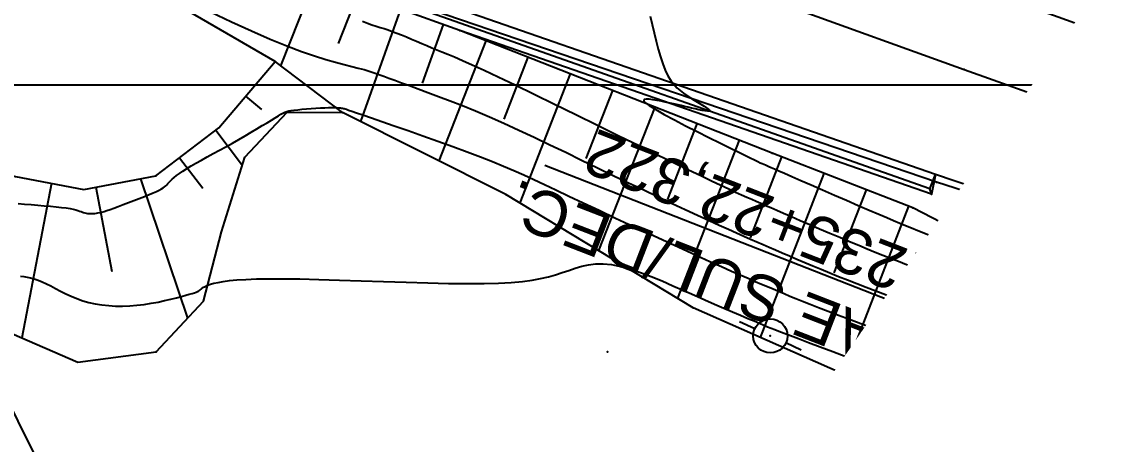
# Model space of a CAD drawing. Header units: metres. Extents: x 820373 to 834957, y 7564678 to 7566875.
# Drawn here: x 821752.02 to 821799.85, y 7564784.18 to 7564802.77 of the extents above; entities that cross this region are included whole.
import ezdxf
from ezdxf.enums import TextEntityAlignment as Align

# ---------------------------------------------------------------- set-up
doc = ezdxf.new("R2010")
doc.units = ezdxf.units.M
doc.linetypes.add('XREF_GEO$0$DASHDOT', pattern=[25.4, 12.7, -6.35, 0, -6.35])
for name, color, linetype in [('P-MALHA-IMPAR', 1, 'Continuous'), ('P-WIPEOUT1', 5, 'Continuous'), ('XREF_GEO$0$F-HZ-EIXO', 42, 'XREF_GEO$0$DASHDOT'), ('XREF_GEO$0$F-HZ-PTO-NOTAVEL', 42, 'Continuous'), ('XREF_TOP$0$T-DI-MURO', 23, 'Continuous'), ('XREF_TOP$0$T-EU-POSTE', 23, 'Continuous'), ('XREF_TOP$0$T-HD-VALETA_SARJETA', 132, 'Continuous'), ('XREF_TOP$0$T-HG-BARRANCO', 23, 'Continuous'), ('XREF_TOP$0$T-HG-CRISTA', 23, 'Continuous'), ('XREF_TOP$0$T-HG-PÉ', 23, 'Continuous'), ('XREF_TOP$0$T-HM-COTA', 252, 'Continuous'), ('XREF_TOP$0$T-HM-CURVA_INTERMEDIÁRIA', 252, 'Continuous'), ('XREF_TOP$0$T-HM-CURVA_MESTRA', 23, 'Continuous'), ('XREF_TOP$0$T-OA-DEFENSA', 31, 'Continuous'), ('XREF_TOP$0$T-SI-FAIXA', 23, 'Continuous'), ('XREF_TOP$0$T-SV-CALÇAMENTO', 23, 'Continuous'), ('XREF_TOP$0$T-SV-GUARD_RAIL', 23, 'Continuous'), ('XREF_TOP$0$T-SV-RUA_PAVIMENTADA', 23, 'Continuous')]:
    doc.layers.add(name, color=color, linetype=linetype)
doc.styles.add('XREF_GEO$0$ARIAL', font='arial.ttf')
doc.styles.add('XREF_TOP$0$ROMANS', font='arial.ttf', dxfattribs={"height": 1.5})

# ---------------------------------------------------------------- blocks, each defined once
blk = doc.blocks.new('MALHA-IMPAR')
at = {"layer": 'P-MALHA-IMPAR'}
blk.add_line((821518.069, 7564800), (821899.468, 7564800), dxfattribs=at)
blk = doc.blocks.new('XREF_TOP$0$PONTO')
at = {"layer": 'XREF_TOP$0$T-HM-COTA'}
blk.add_point((0, 0), dxfattribs=at)
blk = doc.blocks.new('XREF_TOP$0$POSTE 01')
for points in [[(-1.5, 0), (-0.75, 0)], [(0.75, 0), (1.5, 0)]]:
    blk.add_lwpolyline(points)
blk.add_circle((0, 0), 0.75)
at = {"style": 'XREF_TOP$0$ROMANS'}
blk.add_attdef('PST', text='', height=1.5, dxfattribs=at).set_placement((2.25, 0), align=Align.MIDDLE_LEFT)
blk = doc.blocks.new('XREF_TOP')
at = {"layer": 'XREF_TOP$0$T-OA-DEFENSA', "transparency": 33554610}
h = blk.add_hatch(dxfattribs=at)
h.set_pattern_fill('AR-CONC', color=256, scale=0.25)
h.set_pattern_definition([(50, (0, 0), (1.7931504565, -0.15688033746), [0.1875, -2.0625]), (355, (0, 0), (-0.34687833403, 1.88048033425), [0.15, -1.65]), (100.45144446, (0.1494, -0.013), (1.4462721168, 1.72359997742), [0.15935048, -1.75285528]), (46.1842, (0, 0.5), (2.6681033267, -0.413798202), [0.28125, -3.09375]), (96.63563549, (0.2223, 0.4655), (2.3366548642, 2.4352965019), [0.239025855, -2.6292844]), (351.18416399, (0, 0.5), (2.3366548626, 2.4352965007), [0.225, -2.4750000025]), (21, (0.25, 0.375), (1.4922676303, -1.00654722666), [0.1875, -2.0625]), (326, (0.25, 0.375), (0.6082883298, 1.8128751126), [0.15, -1.65]), (71.45144474, (0.3744, 0.2911), (2.10055594182, 0.806327882), [0.159350475, -1.75285528]), (37.5, (0, 0), (0.030399638293, 0.83223463458), [0, -1.63, 0, -1.675, 0, -1.65625]), (7.5, (0, 0), (0.65767384361, 0.98602927971), [0, -0.955, 0, -1.5925, 0, -0.63125]), (327.5, (-0.5575, 0), (1.33455609043, -0.056387179336), [0, -0.625, 0, -1.95, 0, -2.5875]), (317.5, (-0.8075, 0), (1.45796542336, 0.25026245583), [0, -0.8125, 0, -1.295, 0, -1.8375])])
h.paths.add_polyline_path([(821844.088, 7564776.726), (821844.181, 7564777.129), (821826.565, 7564783.773), (821808.309, 7564790.435), (821798.775, 7564793.846), (821798.482, 7564793.539), (821808.118, 7564790.064), (821826.506, 7564783.37)])
at = {"layer": 'XREF_TOP$0$T-DI-MURO'}
blk.add_polyline3d([(821799.208, 7564792.821, 850.397), (821803.143, 7564791.408, 848.915), (821815.365, 7564802.125, 848.854)], dxfattribs=at)
at = {"layer": 'XREF_TOP$0$T-HD-VALETA_SARJETA'}
for points in [[(821792.288, 7564796.055, 850.524), (821768.998, 7564804.13, 849.506), (821752.017, 7564810.722, 848.797), (821734.037, 7564818.284, 847.942)], [(821792.035, 7564795.411, 850.42), (821768.787, 7564803.602, 849.359), (821751.954, 7564810.122, 848.67), (821734.08, 7564817.801, 847.842)], [(821792.11, 7564795.176, 850.502), (821771.33, 7564802.381, 849.613), (821768.689, 7564803.327, 849.495)]]:
    blk.add_polyline3d(points, dxfattribs=at)
blk.add_polyline3d([(821792.11, 7564795.176, 850.502), (821792.035, 7564795.411, 850.42), (821792.288, 7564796.055, 850.524)], close=True, dxfattribs=at)
at = {"layer": 'XREF_TOP$0$T-HG-BARRANCO'}
for p, q in [((821764.992, 7564804.788), (821763.429, 7564800.832)), ((821766.852, 7564804.053), (821765.97, 7564801.82)), ((821768.712, 7564803.318), (821766.947, 7564798.387)), ((821770.595, 7564802.644), (821769.671, 7564800.064)), ((821772.465, 7564801.935), (821770.394, 7564796.657)), ((821774.327, 7564801.205), (821773.258, 7564798.481)), ((821776.189, 7564800.474), (821773.964, 7564794.804)), ((821778.051, 7564799.744), (821776.875, 7564796.749)), ((821761.888, 7564799.493), (821762.581, 7564798.905)), ((821779.912, 7564799.013), (821777.437, 7564792.705)), ((821781.774, 7564798.282), (821780.474, 7564794.969)), ((821760.568, 7564797.996), (821761.745, 7564796.449)), ((821783.636, 7564797.552), (821780.91, 7564790.605)), ((821758.977, 7564796.784), (821759.995, 7564795.446)), ((821785.498, 7564796.823), (821784.115, 7564793.255)), ((821757.257, 7564795.86), (821759.324, 7564789.72)), ((821787.363, 7564796.099), (821784.562, 7564788.879)), ((821753.328, 7564795.662), (821752.025, 7564788.867)), ((821755.292, 7564795.488), (821755.993, 7564791.787)), ((821789.228, 7564795.376), (821787.811, 7564791.723)), ((821791.092, 7564794.653), (821788.225, 7564787.261)), ((821792.879, 7564793.756), (821791.647, 7564790.025)), ((821794.656, 7564792.838), (821792.632, 7564785.452)), ((821803.145, 7564786.252), (821798.876, 7564791.982)), ((821796.433, 7564791.921), (821795.741, 7564788.286)), ((821799.688, 7564788.195), (821798.626, 7564791.501)), ((821798.239, 7564791.179), (821797.417, 7564784.383))]:
    blk.add_line(p, q, dxfattribs=at)
at = {"layer": 'XREF_TOP$0$T-HG-CRISTA'}
for points in [[(821680.408, 7564832.037, 844.365), (821693.42, 7564826.744, 844.974), (821713.232, 7564817.676, 846.034), (821743.248, 7564802.079, 847.401), (821749.416, 7564796.627, 847.52), (821751.753, 7564795.964, 847.377), (821754.761, 7564795.387, 847.26), (821757.93, 7564795.987, 847.144), (821760.704, 7564798.099, 847.452), (821763.182, 7564801.018, 847.759)], [(821799.208, 7564792.821, 850.397), (821798.799, 7564791.789, 850.27), (821798.453, 7564791.212, 850.207), (821797.954, 7564791.136, 850.144), (821791.285, 7564794.578, 850.529), (821785.082, 7564796.984, 850.365), (821771.33, 7564802.381, 849.613)]]:
    blk.add_polyline3d(points, dxfattribs=at)
at = {"layer": 'XREF_TOP$0$T-HG-PÉ'}
for points in [[(821799.502, 7564784.209, 844.965), (821795.333, 7564784.556, 845.17), (821791.394, 7564785.862, 845.375), (821781.604, 7564790.186, 845.694), (821773.359, 7564795.169, 846.329), (821766.158, 7564798.783, 846.904), (821763.182, 7564801.018, 847.759), (821754.561, 7564806.02, 847.977), (821748.172, 7564808.407, 847.683), (821732.904, 7564814.916, 847.222), (821714.504, 7564821.096, 846.287), (821694.718, 7564829.313, 845.274), (821672.502, 7564837.941, 844.247)], [(821751.592, 7564789.055, 845.198), (821754.495, 7564787.793, 845.37), (821757.938, 7564788.251, 845.542), (821760.029, 7564790.468, 845.899), (821760.831, 7564793.522, 846.256), (821761.858, 7564796.809, 846.613), (821763.724, 7564798.794, 846.97), (821766.158, 7564798.783, 846.904)]]:
    blk.add_polyline3d(points, dxfattribs=at)
at = {"layer": 'XREF_TOP$0$T-HM-CURVA_INTERMEDIÁRIA', "flags": 128}
for points in [[(821751.972, 7564791.574), (821752.111, 7564791.558), (821752.258, 7564791.534), (821752.411, 7564791.502), (821752.573, 7564791.459), (821752.743, 7564791.403), (821752.922, 7564791.332), (821753.11, 7564791.244), (821753.307, 7564791.143), (821753.515, 7564791.033), (821753.732, 7564790.919), (821753.96, 7564790.803), (821754.198, 7564790.691), (821754.448, 7564790.587), (821754.708, 7564790.494), (821754.981, 7564790.417), (821755.263, 7564790.355), (821755.555, 7564790.309), (821755.854, 7564790.277), (821756.159, 7564790.261), (821756.469, 7564790.258), (821756.783, 7564790.27), (821757.098, 7564790.295), (821757.413, 7564790.333), (821757.725, 7564790.381), (821758.028, 7564790.437), (821758.317, 7564790.498), (821758.589, 7564790.561), (821758.838, 7564790.623), (821759.06, 7564790.681), (821759.251, 7564790.733), (821759.406, 7564790.777), (821759.53, 7564790.812), (821759.628, 7564790.843), (821759.704, 7564790.869), (821759.763, 7564790.893), (821759.81, 7564790.917), (821759.85, 7564790.942), (821759.888, 7564790.971), (821759.929, 7564791.005), (821759.977, 7564791.043), (821760.037, 7564791.084), (821760.113, 7564791.127), (821760.211, 7564791.172), (821760.333, 7564791.216), (821760.486, 7564791.26), (821760.674, 7564791.303), (821760.901, 7564791.342), (821761.176, 7564791.378), (821761.506, 7564791.409), (821761.9, 7564791.433), (821762.366, 7564791.451), (821762.912, 7564791.461), (821763.547, 7564791.462), (821764.278, 7564791.452), (821765.108, 7564791.432), (821766.017, 7564791.404), (821766.978, 7564791.371), (821767.966, 7564791.337), (821768.954, 7564791.304), (821769.916, 7564791.275), (821770.826, 7564791.255), (821771.659, 7564791.246), (821772.393, 7564791.25), (821773.034, 7564791.268), (821773.592, 7564791.299), (821774.08, 7564791.343), (821774.507, 7564791.399), (821774.886, 7564791.466), (821775.227, 7564791.544), (821775.54, 7564791.633), (821775.837, 7564791.73), (821776.124, 7564791.83), (821776.409, 7564791.925), (821776.697, 7564792.008), (821776.994, 7564792.073), (821777.308, 7564792.112), (821777.645, 7564792.119), (821778.011, 7564792.085), (821778.41, 7564792.006), (821778.839, 7564791.888), (821779.29, 7564791.737), (821779.758, 7564791.56), (821780.235, 7564791.364), (821780.716, 7564791.156), (821781.193, 7564790.945), (821781.661, 7564790.735), (821782.114, 7564790.535), (821782.547, 7564790.345), (821782.956, 7564790.168), (821783.339, 7564790.004), (821783.69, 7564789.854), (821784.008, 7564789.719), (821784.287, 7564789.602), (821784.524, 7564789.502), (821784.719, 7564789.42), (821784.886, 7564789.35), (821785.042, 7564789.287), (821785.203, 7564789.222), (821785.387, 7564789.151), (821785.611, 7564789.065), (821785.892, 7564788.959), (821786.248, 7564788.826), (821786.688, 7564788.662), (821787.198, 7564788.472), (821787.756, 7564788.264), (821788.34, 7564788.047), (821788.929, 7564787.827), (821789.501, 7564787.613), (821790.035, 7564787.414), (821790.508, 7564787.236), (821790.906, 7564787.085), (821791.238, 7564786.96), (821791.518, 7564786.855), (821791.763, 7564786.765), (821791.988, 7564786.685), (821792.208, 7564786.612), (821792.438, 7564786.54), (821792.694, 7564786.464), (821792.988, 7564786.382), (821793.318, 7564786.293), (821793.679, 7564786.202), (821794.065, 7564786.11), (821794.471, 7564786.021), (821794.892, 7564785.937), (821795.321, 7564785.86), (821795.755, 7564785.794), (821796.187, 7564785.74), (821796.611, 7564785.698), (821797.021, 7564785.666), (821797.41, 7564785.643), (821797.773, 7564785.626), (821798.103, 7564785.615), (821798.394, 7564785.608), (821798.639, 7564785.603), (821798.835, 7564785.6), (821798.991, 7564785.601), (821799.118, 7564785.608), (821799.228, 7564785.625), (821799.331, 7564785.654), (821799.441, 7564785.697), (821799.567, 7564785.759), (821799.722, 7564785.841), (821799.914, 7564785.945)], [(821751.861, 7564794.766), (821752.145, 7564794.744), (821752.435, 7564794.722), (821752.727, 7564794.699), (821753.013, 7564794.676), (821753.287, 7564794.653), (821753.544, 7564794.628), (821753.778, 7564794.603), (821753.982, 7564794.576), (821754.153, 7564794.549), (821754.292, 7564794.522), (821754.406, 7564794.494), (821754.499, 7564794.467), (821754.574, 7564794.441), (821754.639, 7564794.417), (821754.696, 7564794.395), (821754.75, 7564794.376), (821754.807, 7564794.36), (821754.865, 7564794.347), (821754.925, 7564794.338), (821754.987, 7564794.331), (821755.05, 7564794.328), (821755.114, 7564794.327), (821755.179, 7564794.33), (821755.244, 7564794.335), (821755.31, 7564794.343), (821755.38, 7564794.355), (821755.457, 7564794.372), (821755.545, 7564794.395), (821755.648, 7564794.426), (821755.769, 7564794.465), (821755.913, 7564794.514), (821756.082, 7564794.573), (821756.278, 7564794.644), (821756.496, 7564794.723), (821756.728, 7564794.81), (821756.965, 7564794.899), (821757.199, 7564794.99), (821757.424, 7564795.078), (821757.63, 7564795.162), (821757.81, 7564795.238), (821757.958, 7564795.304), (821758.078, 7564795.363), (821758.173, 7564795.415), (821758.249, 7564795.462), (821758.311, 7564795.508), (821758.364, 7564795.553), (821758.412, 7564795.6), (821758.462, 7564795.651), (821758.516, 7564795.708), (821758.579, 7564795.772), (821758.654, 7564795.842), (821758.742, 7564795.919), (821758.846, 7564796.003), (821758.969, 7564796.096), (821759.115, 7564796.196), (821759.284, 7564796.305), (821759.48, 7564796.423), (821759.699, 7564796.549), (821759.939, 7564796.683), (821760.194, 7564796.822), (821760.462, 7564796.968), (821760.739, 7564797.118), (821761.021, 7564797.272), (821761.305, 7564797.43), (821761.588, 7564797.589), (821761.864, 7564797.749), (821762.131, 7564797.905), (821762.385, 7564798.055), (821762.623, 7564798.198), (821762.839, 7564798.329), (821763.031, 7564798.446), (821763.195, 7564798.548), (821763.329, 7564798.631), (821763.439, 7564798.697), (821763.533, 7564798.749), (821763.618, 7564798.79), (821763.702, 7564798.821), (821763.793, 7564798.845), (821763.9, 7564798.865), (821764.029, 7564798.883), (821764.186, 7564798.901), (821764.366, 7564798.919), (821764.563, 7564798.936), (821764.769, 7564798.952), (821764.977, 7564798.966), (821765.18, 7564798.978), (821765.37, 7564798.988), (821765.542, 7564798.994), (821765.688, 7564798.997), (821765.811, 7564798.997), (821765.912, 7564798.994), (821765.995, 7564798.989), (821766.063, 7564798.982), (821766.117, 7564798.974), (821766.16, 7564798.966), (821766.195, 7564798.958), (821766.227, 7564798.95), (821766.267, 7564798.938), (821766.329, 7564798.918), (821766.425, 7564798.885), (821766.57, 7564798.836), (821766.776, 7564798.764), (821767.057, 7564798.667), (821767.427, 7564798.539), (821767.893, 7564798.379), (821768.439, 7564798.19), (821769.045, 7564797.979), (821769.69, 7564797.753), (821770.353, 7564797.518), (821771.013, 7564797.281), (821771.648, 7564797.048), (821772.238, 7564796.825), (821772.768, 7564796.618), (821773.25, 7564796.421), (821773.701, 7564796.228), (821774.14, 7564796.033), (821774.584, 7564795.83), (821775.051, 7564795.611), (821775.559, 7564795.371), (821776.126, 7564795.102), (821776.763, 7564794.802), (821777.458, 7564794.475), (821778.191, 7564794.133), (821778.944, 7564793.782), (821779.698, 7564793.432), (821780.433, 7564793.093), (821781.132, 7564792.772), (821781.773, 7564792.48), (821782.344, 7564792.222), (821782.848, 7564791.997), (821783.291, 7564791.801), (821783.683, 7564791.63), (821784.03, 7564791.48), (821784.34, 7564791.347), (821784.621, 7564791.227), (821784.88, 7564791.117), (821785.126, 7564791.012), (821785.367, 7564790.91), (821785.609, 7564790.808), (821785.862, 7564790.702), (821786.132, 7564790.591), (821786.429, 7564790.471), (821786.759, 7564790.34), (821787.132, 7564790.195), (821787.55, 7564790.034), (821788.008, 7564789.86), (821788.493, 7564789.677), (821788.995, 7564789.487), (821789.502, 7564789.296), (821790.003, 7564789.106), (821790.488, 7564788.922), (821790.945, 7564788.746), (821791.365, 7564788.582), (821791.753, 7564788.43), (821792.113, 7564788.289), (821792.451, 7564788.157), (821792.772, 7564788.034), (821793.083, 7564787.918), (821793.389, 7564787.808), (821793.696, 7564787.704), (821794.007, 7564787.604), (821794.324, 7564787.509), (821794.645, 7564787.42), (821794.97, 7564787.337), (821795.297, 7564787.261), (821795.626, 7564787.193), (821795.956, 7564787.134), (821796.285, 7564787.083), (821796.613, 7564787.042), (821796.935, 7564787.01), (821797.247, 7564786.986), (821797.544, 7564786.968), (821797.822, 7564786.956), (821798.076, 7564786.947), (821798.302, 7564786.942), (821798.494, 7564786.938), (821798.652, 7564786.936), (821798.78, 7564786.936), (821798.888, 7564786.941), (821798.982, 7564786.954), (821799.073, 7564786.976), (821799.167, 7564787.009), (821799.273, 7564787.055), (821799.4, 7564787.118), (821799.553, 7564787.197), (821799.731, 7564787.291), (821799.93, 7564787.398)], [(821760.346, 7564803.202), (821761.263, 7564802.769), (821762.145, 7564802.365), (821762.965, 7564802.006), (821763.698, 7564801.707), (821764.347, 7564801.462), (821764.918, 7564801.266), (821765.418, 7564801.109), (821765.854, 7564800.985), (821766.234, 7564800.886), (821766.564, 7564800.804), (821766.852, 7564800.733), (821767.105, 7564800.665), (821767.333, 7564800.598), (821767.547, 7564800.529), (821767.756, 7564800.456), (821767.972, 7564800.377), (821768.204, 7564800.29), (821768.463, 7564800.193), (821768.759, 7564800.083), (821769.102, 7564799.959), (821769.489, 7564799.819), (821769.919, 7564799.662), (821770.39, 7564799.488), (821770.899, 7564799.294), (821771.443, 7564799.08), (821772.02, 7564798.844), (821772.628, 7564798.586), (821773.264, 7564798.305), (821773.923, 7564798.004), (821774.601, 7564797.687), (821775.291, 7564797.359), (821775.99, 7564797.024), (821776.691, 7564796.684), (821777.391, 7564796.345), (821778.083, 7564796.011), (821778.763, 7564795.684), (821779.426, 7564795.368), (821780.067, 7564795.065), (821780.68, 7564794.777), (821781.261, 7564794.506), (821781.804, 7564794.255), (821782.304, 7564794.025), (821782.757, 7564793.818), (821783.159, 7564793.637), (821783.516, 7564793.477), (821783.839, 7564793.334), (821784.136, 7564793.205), (821784.415, 7564793.084), (821784.685, 7564792.968), (821784.956, 7564792.852), (821785.237, 7564792.732), (821785.534, 7564792.604), (821785.847, 7564792.47), (821786.177, 7564792.329), (821786.521, 7564792.182), (821786.878, 7564792.032), (821787.247, 7564791.878), (821787.627, 7564791.722), (821788.016, 7564791.565), (821788.413, 7564791.407), (821788.818, 7564791.249), (821789.231, 7564791.089), (821789.65, 7564790.928), (821790.075, 7564790.765), (821790.505, 7564790.599), (821790.941, 7564790.429), (821791.381, 7564790.256), (821791.825, 7564790.08), (821792.268, 7564789.901), (821792.707, 7564789.724), (821793.138, 7564789.55), (821793.557, 7564789.382), (821793.959, 7564789.224), (821794.34, 7564789.077), (821794.697, 7564788.944), (821795.026, 7564788.827), (821795.33, 7564788.725), (821795.612, 7564788.638), (821795.875, 7564788.564), (821796.124, 7564788.501), (821796.361, 7564788.449), (821796.591, 7564788.407), (821796.816, 7564788.372), (821797.04, 7564788.344), (821797.26, 7564788.323), (821797.473, 7564788.306), (821797.678, 7564788.294), (821797.871, 7564788.285), (821798.049, 7564788.279), (821798.209, 7564788.275), (821798.35, 7564788.273), (821798.468, 7564788.271), (821798.569, 7564788.271), (821798.657, 7564788.274), (821798.737, 7564788.283), (821798.814, 7564788.298), (821798.893, 7564788.32), (821798.979, 7564788.352), (821799.078, 7564788.395), (821799.192, 7564788.45), (821799.325, 7564788.516), (821799.476, 7564788.592), (821799.646, 7564788.679), (821799.835, 7564788.774), (821800.044, 7564788.877)], [(821767.037, 7564802.79), (821767.255, 7564802.708), (821767.454, 7564802.638), (821767.639, 7564802.577), (821767.816, 7564802.521), (821767.99, 7564802.467), (821768.166, 7564802.409), (821768.35, 7564802.345), (821768.546, 7564802.271), (821768.754, 7564802.189), (821768.97, 7564802.1), (821769.192, 7564802.006), (821769.418, 7564801.91), (821769.645, 7564801.813), (821769.87, 7564801.718), (821770.092, 7564801.627), (821770.311, 7564801.539), (821770.539, 7564801.448), (821770.793, 7564801.346), (821771.09, 7564801.222), (821771.444, 7564801.069), (821771.873, 7564800.878), (821772.393, 7564800.64), (821773.019, 7564800.346), (821773.76, 7564799.991), (821774.597, 7564799.587), (821775.5, 7564799.146), (821776.442, 7564798.685), (821777.396, 7564798.217), (821778.332, 7564797.757), (821779.223, 7564797.32), (821780.041, 7564796.919), (821780.764, 7564796.567), (821781.395, 7564796.261), (821781.943, 7564795.998), (821782.416, 7564795.773), (821782.824, 7564795.58), (821783.174, 7564795.417), (821783.477, 7564795.277), (821783.74, 7564795.157), (821783.973, 7564795.052), (821784.185, 7564794.957), (821784.387, 7564794.868), (821784.589, 7564794.78), (821784.8, 7564794.689), (821785.031, 7564794.589), (821785.292, 7564794.477), (821785.593, 7564794.347), (821785.941, 7564794.197), (821786.328, 7564794.029), (821786.745, 7564793.849), (821787.18, 7564793.662), (821787.623, 7564793.472), (821788.065, 7564793.284), (821788.494, 7564793.103), (821788.9, 7564792.934), (821789.276, 7564792.78), (821789.629, 7564792.637), (821789.968, 7564792.502), (821790.304, 7564792.369), (821790.647, 7564792.234), (821791.007, 7564792.091), (821791.394, 7564791.937), (821791.817, 7564791.767), (821792.284, 7564791.577), (821792.783, 7564791.372), (821793.302, 7564791.158), (821793.826, 7564790.943), (821794.342, 7564790.731), (821794.835, 7564790.53), (821795.292, 7564790.345), (821795.699, 7564790.183), (821796.045, 7564790.049), (821796.336, 7564789.941), (821796.578, 7564789.856), (821796.78, 7564789.791), (821796.95, 7564789.742), (821797.096, 7564789.706), (821797.226, 7564789.68), (821797.347, 7564789.661), (821797.466, 7564789.646), (821797.584, 7564789.635), (821797.7, 7564789.626), (821797.812, 7564789.619), (821797.919, 7564789.615), (821798.021, 7564789.611), (821798.117, 7564789.609), (821798.205, 7564789.608), (821798.285, 7564789.606), (821798.358, 7564789.606), (821798.426, 7564789.608), (821798.491, 7564789.612), (821798.555, 7564789.62), (821798.619, 7564789.632), (821798.685, 7564789.649), (821798.755, 7564789.672), (821798.832, 7564789.702), (821798.918, 7564789.739), (821799.019, 7564789.786), (821799.139, 7564789.842), (821799.282, 7564789.909), (821799.453, 7564789.988), (821799.655, 7564790.079), (821799.894, 7564790.184)]]:
    blk.add_lwpolyline(points, dxfattribs=at)
at = {"layer": 'XREF_TOP$0$T-HM-CURVA_MESTRA'}
blk.add_lwpolyline([(821799.862, 7564784.462), (821799.724, 7564784.386), (821799.621, 7564784.331), (821799.547, 7564784.295), (821799.493, 7564784.273), (821799.451, 7564784.262), (821799.414, 7564784.258), (821799.374, 7564784.258), (821799.324, 7564784.259), (821799.263, 7564784.258), (821799.189, 7564784.255), (821799.103, 7564784.248), (821799.003, 7564784.236), (821798.889, 7564784.217), (821798.761, 7564784.191), (821798.618, 7564784.155)], dxfattribs=at)
at = {"layer": 'XREF_TOP$0$T-HM-CURVA_MESTRA', "flags": 128}
blk.add_lwpolyline([(821779.717, 7564803.021), (821779.797, 7564802.651), (821779.881, 7564802.28), (821779.969, 7564801.913), (821780.062, 7564801.558), (821780.161, 7564801.222), (821780.265, 7564800.913), (821780.377, 7564800.636), (821780.495, 7564800.396), (821780.62, 7564800.192), (821780.752, 7564800.017), (821780.889, 7564799.868), (821781.032, 7564799.739), (821781.179, 7564799.625), (821781.332, 7564799.521), (821781.488, 7564799.422), (821781.647, 7564799.326), (821781.804, 7564799.231), (821781.951, 7564799.142), (821782.084, 7564799.06), (821782.195, 7564798.987), (821782.279, 7564798.925), (821782.329, 7564798.877), (821782.34, 7564798.845), (821782.306, 7564798.83), (821782.233, 7564798.83), (821782.128, 7564798.843), (821781.999, 7564798.866), (821781.851, 7564798.897), (821781.693, 7564798.932), (821781.532, 7564798.971), (821781.374, 7564799.009), (821781.225, 7564799.044), (821781.084, 7564799.078), (821780.947, 7564799.11), (821780.809, 7564799.141), (821780.669, 7564799.172), (821780.522, 7564799.203), (821780.366, 7564799.236), (821780.196, 7564799.27), (821780.012, 7564799.305), (821779.828, 7564799.337), (821779.661, 7564799.357), (821779.528, 7564799.361), (821779.446, 7564799.342), (821779.431, 7564799.293), (821779.502, 7564799.207), (821779.673, 7564799.079), (821779.956, 7564798.905), (821780.333, 7564798.692), (821780.781, 7564798.453), (821781.274, 7564798.196), (821781.788, 7564797.934), (821782.3, 7564797.677), (821782.785, 7564797.437), (821783.218, 7564797.223), (821783.582, 7564797.044), (821783.879, 7564796.899), (821784.117, 7564796.783), (821784.305, 7564796.692), (821784.451, 7564796.623), (821784.564, 7564796.569), (821784.652, 7564796.529), (821784.723, 7564796.496), (821784.787, 7564796.467), (821784.854, 7564796.438), (821784.935, 7564796.402), (821785.041, 7564796.355), (821785.185, 7564796.293), (821785.377, 7564796.21), (821785.628, 7564796.101), (821785.949, 7564795.962), (821786.348, 7564795.789), (821786.809, 7564795.589), (821787.312, 7564795.37), (821787.839, 7564795.142), (821788.369, 7564794.913), (821788.883, 7564794.691), (821789.361, 7564794.485), (821789.784, 7564794.303), (821790.139, 7564794.152), (821790.439, 7564794.026), (821790.706, 7564793.914), (821790.959, 7564793.81), (821791.22, 7564793.703), (821791.509, 7564793.584), (821791.847, 7564793.445), (821792.254, 7564793.277), (821792.743, 7564793.074), (821793.299, 7564792.842), (821793.897, 7564792.593), (821794.514, 7564792.335), (821795.126, 7564792.079), (821795.711, 7564791.835), (821796.243, 7564791.613), (821796.7, 7564791.423), (821797.064, 7564791.272), (821797.341, 7564791.157), (821797.544, 7564791.074), (821797.685, 7564791.017), (821797.777, 7564790.982), (821797.831, 7564790.962), (821797.861, 7564790.953), (821797.878, 7564790.95), (821797.893, 7564790.948), (821797.909, 7564790.947), (821797.926, 7564790.946), (821797.946, 7564790.945), (821797.968, 7564790.944), (821797.994, 7564790.943), (821798.025, 7564790.943), (821798.06, 7564790.942), (821798.101, 7564790.942), (821798.147, 7564790.941), (821798.196, 7564790.941), (821798.246, 7564790.941), (821798.296, 7564790.941), (821798.345, 7564790.943), (821798.391, 7564790.945), (821798.433, 7564790.949), (821798.47, 7564790.954), (821798.502, 7564790.96), (821798.532, 7564790.967), (821798.561, 7564790.977), (821798.591, 7564790.988), (821798.623, 7564791.002), (821798.659, 7564791.017), (821798.7, 7564791.036), (821798.748, 7564791.056), (821798.801, 7564791.079), (821798.86, 7564791.105), (821798.922, 7564791.134), (821798.986, 7564791.166), (821799.052, 7564791.202), (821799.119, 7564791.24), (821799.185, 7564791.283), (821799.249, 7564791.328), (821799.312, 7564791.378), (821799.374, 7564791.431), (821799.435, 7564791.489), (821799.497, 7564791.55), (821799.559, 7564791.615), (821799.623, 7564791.684), (821799.688, 7564791.757), (821799.756, 7564791.834), (821799.83, 7564791.917), (821799.913, 7564792.009)], dxfattribs=at)
at = {"layer": 'XREF_TOP$0$T-OA-DEFENSA'}
blk.add_polyline3d([(821844.088, 7564776.726, 852.364), (821844.181, 7564777.129, 852.353), (821826.565, 7564783.773, 851.8), (821808.309, 7564790.435, 851.172), (821798.775, 7564793.846, 850.815), (821798.482, 7564793.539, 850.78), (821808.118, 7564790.064, 851.106), (821826.506, 7564783.37, 851.767)], close=True, dxfattribs=at)
at = {"layer": 'XREF_TOP$0$T-SI-FAIXA'}
blk.add_polyline3d([(821581.073, 7564877.3, 839.573), (821604.62, 7564868.839, 840.773), (821622.837, 7564862.212, 841.711), (821640.69, 7564855.753, 842.725), (821659.647, 7564848.985, 843.811), (821677.54, 7564842.533, 844.847), (821697.005, 7564835.479, 845.967), (821717.149, 7564828.248, 847.096), (821734.999, 7564821.718, 848.009), (821753.351, 7564815.157, 848.874), (821770.322, 7564809.043, 849.616), (821793.554, 7564800.664, 850.633), (821809.953, 7564794.828, 851.314), (821828.583, 7564788.093, 851.954), (821845.94, 7564781.791, 852.492), (821847.063, 7564781.369, 852.523)], dxfattribs=at)
at = {"layer": 'XREF_TOP$0$T-SV-CALÇAMENTO'}
blk.add_polyline3d([(821788.103, 7564781.587, 844.987), (821789.442, 7564781.621, 844.982), (821790.777, 7564781.723, 844.977), (821792.105, 7564781.891, 844.972), (821793.423, 7564782.125, 844.967), (821794.728, 7564782.425, 845.002), (821797.566, 7564783.324, 844.952), (821799.502, 7564784.209, 844.965), (821802.855, 7564786.035, 844.93), (821805.24, 7564787.815, 844.919), (821807.414, 7564789.848, 844.908)], dxfattribs=at)
at = {"layer": 'XREF_TOP$0$T-SV-GUARD_RAIL', "elevation": 850.471}
blk.add_lwpolyline([(821792.332, 7564795.715), (821768.817, 7564803.716)], dxfattribs=at)
at = {"layer": 'XREF_TOP$0$T-SV-GUARD_RAIL'}
blk.add_polyline3d([(821798.628, 7564793.692, 850.798), (821792.332, 7564795.715, 850.471)], dxfattribs=at)
at = {"layer": 'XREF_TOP$0$T-SV-RUA_PAVIMENTADA', "ltscale": 22}
blk.add_polyline3d([(821755.004, 7564773.632, 845.198), (821754.866, 7564775.676, 845.188), (821754.598, 7564777.928, 845.179), (821753.697, 7564780.904, 845.16), (821752.553, 7564783.796, 845.141), (821751.174, 7564786.583, 845.123), (821749.568, 7564789.247, 845.104), (821747.749, 7564791.768, 845.086), (821745.74, 7564794.116, 845.068), (821743.546, 7564796.29, 845.051), (821741.181, 7564798.277, 845.034), (821738.66, 7564800.063, 845.017), (821736.001, 7564801.636, 845)], dxfattribs=at)
at = {"layer": 'XREF_TOP$0$T-SV-RUA_PAVIMENTADA'}
blk.add_polyline3d([(821798.775, 7564793.846, 850.815), (821792.288, 7564796.055, 850.524)], dxfattribs=at)
at = {"layer": 'XREF_TOP$0$T-EU-POSTE', "rotation": 155.5308673040815}
blk.add_blockref('XREF_TOP$0$POSTE 01', (821785.006, 7564788.945, 845.799), dxfattribs=at)
at = {"layer": 'XREF_TOP$0$T-HM-COTA', "rotation": 155.5308333333333}
for p in [(821771.33, 7564802.381, 849.613), (821763.182, 7564801.018, 847.759), (821793.554, 7564800.664, 850.633), (821763.724, 7564798.794, 846.97), (821766.158, 7564798.783, 846.904), (821785.082, 7564796.984, 850.365), (821757.93, 7564795.987, 847.144), (821792.288, 7564796.055, 850.524), (821792.035, 7564795.411, 850.42), (821792.332, 7564795.715, 850.471), (821773.359, 7564795.169, 846.329), (821792.11, 7564795.176, 850.502), (821791.285, 7564794.578, 850.529), (821798.482, 7564793.539, 850.78), (821798.775, 7564793.846, 850.815), (821799.208, 7564792.821, 850.397), (821797.954, 7564791.136, 850.144), (821781.604, 7564790.186, 845.694), (821785.006, 7564788.945, 845.799), (821757.938, 7564788.251, 845.542), (821777.826, 7564788.252, 845.704), (821791.394, 7564785.862, 845.375), (821799.502, 7564784.209, 844.965)]:
    blk.add_blockref('XREF_TOP$0$PONTO', p, dxfattribs=at)
blk = doc.blocks.new('XREF_GEO')
at = {"layer": 'XREF_GEO$0$F-HZ-EIXO', "ltscale": 0.25, "flags": 128}
blk.add_lwpolyline([(821848.282, 7564784.757), (821170.87, 7565028.709)], dxfattribs=at)
at = {"layer": 'XREF_GEO$0$F-HZ-PTO-NOTAVEL', "linetype": 'Continuous', "lineweight": -3}
blk.add_lwpolyline([(821810.955, 7564798.2), (821797.827, 7564787.539), (821775.076, 7564796.451)], dxfattribs=at)
at = {"layer": 'XREF_GEO$0$F-HZ-PTO-NOTAVEL', "linetype": 'Continuous', "lineweight": -3, "insert": (821796.564, 7564784.924), "char_height": 2, "attachment_point": 1, "rotation": 158.8184, "style": 'XREF_GEO$0$ARIAL'}
blk.add_mtext('FIM OAE SUL/DEC.\\P=EST.235+22,322', dxfattribs=at)

msp = doc.modelspace()

# ---------------------------------------------------------------- block references
at = {"ltscale": 100}
for name in ['XREF_GEO', 'XREF_TOP']:
    msp.add_blockref(name, (0, 0), dxfattribs=at)
at = {"layer": 'P-MALHA-IMPAR'}
msp.add_blockref('MALHA-IMPAR', (0, 0), dxfattribs=at)

# ---------------------------------------------------------------- next in the draw order: wipeouts: each hides what was drawn before it
msp.add_wipeout([(821762.014, 7564750.062), (821821.094, 7564709.212), (821903.692, 7564938.717), (821896.091, 7564943.973)]).dxf.layer = 'P-WIPEOUT1'

doc.saveas('drawing.dxf')
